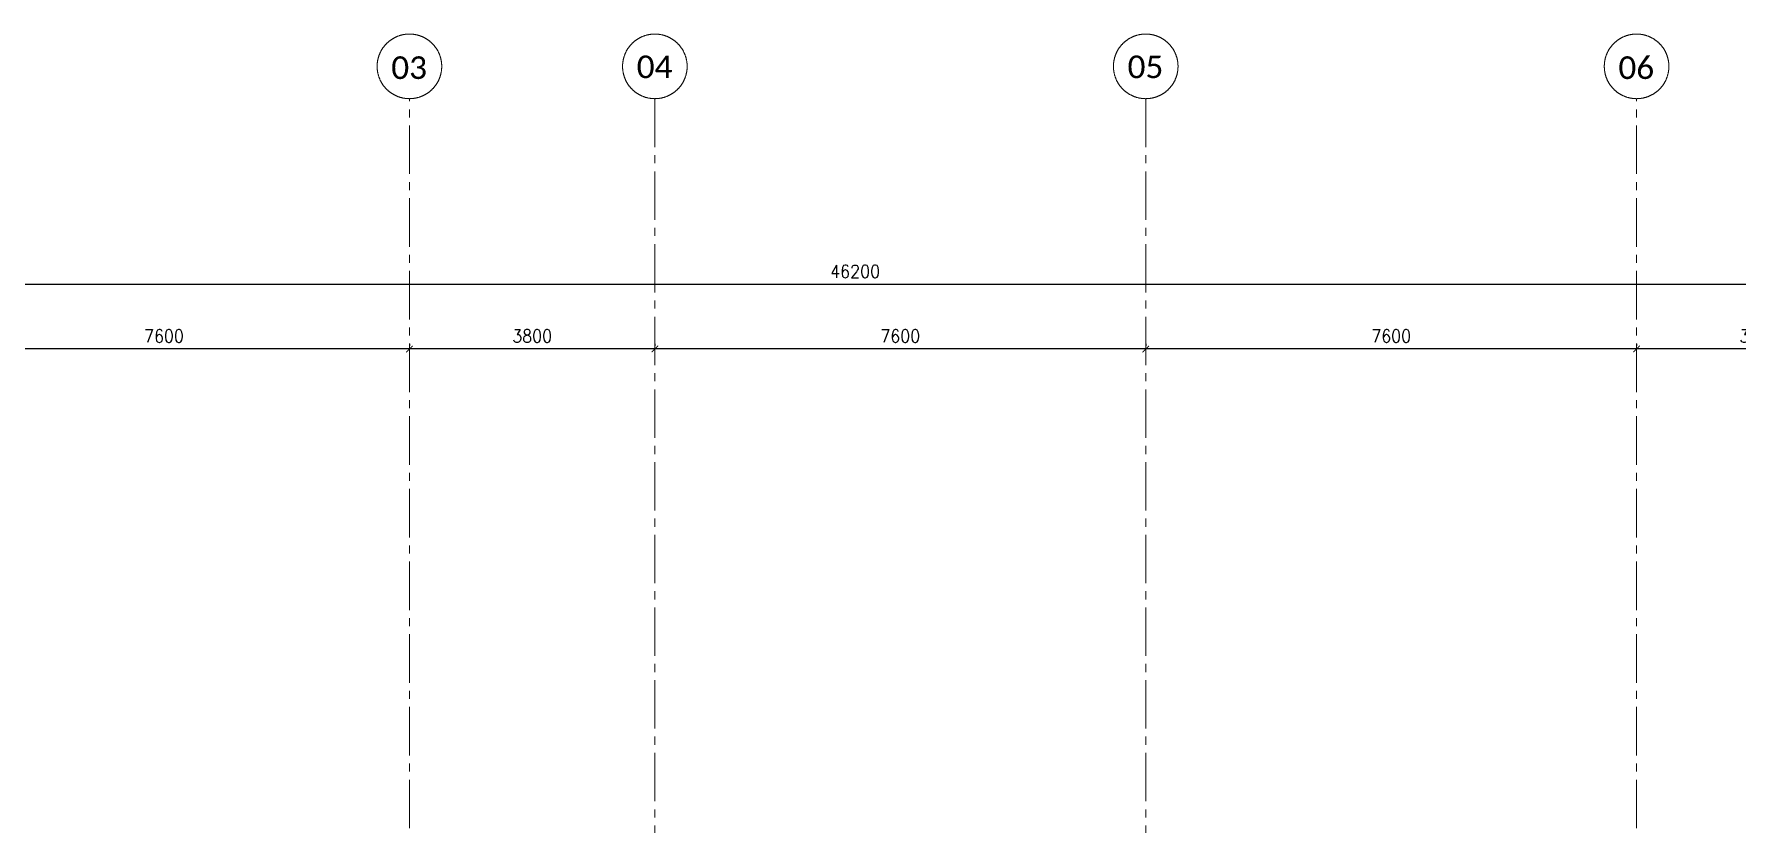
# Model space of a CAD drawing. Header units: millimetres. Extents: x -967280 to 3852, y 2833 to 1955156.
# Drawn here: x -630441 to -604075, y 816552 to 828778 of the extents above; entities that cross this region are included whole.
import ezdxf

# ---------------------------------------------------------------- set-up
doc = ezdxf.new("R2010")
doc.units = ezdxf.units.MM
doc.header["$LTSCALE"] = 1000
doc.header["$PDMODE"] = 35
doc.header["$PDSIZE"] = 25
doc.linetypes.add('Columns_Structural070816$0$CENTER2', pattern=[1.125, 0.75, -0.125, 0.125, -0.125])
doc.linetypes.add('HRZN_Line-Ptrn-Sold', pattern=[9144001.0, 9144000.0, -1])
doc.layers.add('_N-DIM 3', color=7, linetype='Continuous')
doc.layers.add('S -Beams', color=2, linetype='Continuous')
doc.layers.add('A-AX-ATT-100', color=7, linetype='HRZN_Line-Ptrn-Sold', lineweight=18)
doc.layers.add('ST-000-AXIS', color=9, linetype='Columns_Structural070816$0$CENTER2', lineweight=9)
doc.styles.add('Calibri_2', font='calibri.ttf', dxfattribs={"height": 300})
doc.styles.add('TUNELNO', font='romans.shx', dxfattribs={"width": 0.9})
doc.dimstyles.new('Copy(2) of DSEC', dxfattribs={"dimtxt": 200, "dimasz": 100, "dimexe": 50, "dimexo": 80, "dimgap": 100, "dimtad": 1, "dimdec": 0, "dimrnd": 5, "dimzin": 0, "dimdsep": 46, "dimtxsty": 'TUNELNO', "dimblk": 'ARCHTICK', "dimcen": 0.09, "dimclrd": 1, "dimclre": 1, "dimclrt": 3, "dimadec": 0, "dimazin": 0, "dimtfac": 0.78125, "dimtdec": 0, "dimtix": 1, "dimtmove": 2, "dimatfit": 3, "dimldrblk": 'ARCHTICK', "dimfxl": 1, "dimtolj": 1, "dimtzin": 0, "dimarcsym": 0})

# ---------------------------------------------------------------- blocks, each defined once
blk = doc.blocks.new('Grid - HRZN_G-Datm-Grid-Head-1554275-FIRST FLOOR FFL_1_')
at = {"layer": 'A-AX-ATT-100'}
blk.add_circle((0, 0), 5, dxfattribs=at)
blk = doc.blocks.new('_ArchTick')
at = {"color": 0, "linetype": 'ByBlock', "const_width": 0.15}
blk.add_lwpolyline([(-0.5, -0.5), (0.5, 0.5)], dxfattribs=at)
blk = doc.blocks.new('*D1490')
at = {"layer": '_N-DIM 3', "color": 1, "linetype": 'Continuous', "lineweight": -2, "ltscale": 30, "transparency": 16777216}
for p, q in [((552099, 747185), (552099, 747155)), ((555899, 747105), (552099, 747105)), ((555899, 747185), (555899, 747155))]:
    blk.add_line(p, q, dxfattribs=at)
at = {"layer": 'Defpoints', "color": 0, "linetype": 'Continuous', "ltscale": 30, "transparency": 16777216}
for p in [(552099, 747105), (552099, 747105), (555899, 747105)]:
    blk.add_point(p, dxfattribs=at)
at = {"layer": '_N-DIM 3', "color": 1, "linetype": 'Continuous', "lineweight": -2, "ltscale": 30, "transparency": 16777216, "xscale": 100, "yscale": 100, "zscale": 100, "rotation": 180}
blk.add_blockref('_ArchTick', (552099, 747105), dxfattribs=at)
at = {"layer": '_N-DIM 3', "color": 1, "linetype": 'Continuous', "lineweight": -2, "ltscale": 30, "transparency": 16777216, "xscale": 100, "yscale": 100, "zscale": 100}
blk.add_blockref('_ArchTick', (555899, 747105), dxfattribs=at)
at = {"layer": '_N-DIM 3', "color": 3, "linetype": 'Continuous', "ltscale": 30, "transparency": 16777216, "insert": (553999, 747305), "char_height": 200, "attachment_point": 5, "style": 'TUNELNO'}
blk.add_mtext('\\A1;3800', dxfattribs=at)
blk = doc.blocks.new('*D1491')
at = {"layer": '_N-DIM 3', "color": 1, "linetype": 'Continuous', "lineweight": -2, "ltscale": 30, "transparency": 16777216}
for p, q in [((544499, 747185), (544499, 747155)), ((552099, 747105), (544499, 747105)), ((552099, 747185), (552099, 747155))]:
    blk.add_line(p, q, dxfattribs=at)
at = {"layer": 'Defpoints', "color": 0, "linetype": 'Continuous', "ltscale": 30, "transparency": 16777216}
for p in [(544499, 747105), (544499, 747105), (552099, 747105)]:
    blk.add_point(p, dxfattribs=at)
at = {"layer": '_N-DIM 3', "color": 1, "linetype": 'Continuous', "lineweight": -2, "ltscale": 30, "transparency": 16777216, "xscale": 100, "yscale": 100, "zscale": 100, "rotation": 180}
blk.add_blockref('_ArchTick', (544499, 747105), dxfattribs=at)
at = {"layer": '_N-DIM 3', "color": 1, "linetype": 'Continuous', "lineweight": -2, "ltscale": 30, "transparency": 16777216, "xscale": 100, "yscale": 100, "zscale": 100}
blk.add_blockref('_ArchTick', (552099, 747105), dxfattribs=at)
at = {"layer": '_N-DIM 3', "color": 3, "linetype": 'Continuous', "ltscale": 30, "transparency": 16777216, "insert": (548299, 747305), "char_height": 200, "attachment_point": 5, "style": 'TUNELNO'}
blk.add_mtext('\\A1;7600', dxfattribs=at)
blk = doc.blocks.new('*D1492')
at = {"layer": '_N-DIM 3', "color": 1, "linetype": 'Continuous', "lineweight": -2, "ltscale": 30, "transparency": 16777216}
for p, q in [((536899, 747185), (536899, 747155)), ((544499, 747105), (536899, 747105)), ((544499, 747185), (544499, 747155))]:
    blk.add_line(p, q, dxfattribs=at)
at = {"layer": 'Defpoints', "color": 0, "linetype": 'Continuous', "ltscale": 30, "transparency": 16777216}
for p in [(536899, 747105), (536899, 747105), (544499, 747105)]:
    blk.add_point(p, dxfattribs=at)
at = {"layer": '_N-DIM 3', "color": 1, "linetype": 'Continuous', "lineweight": -2, "ltscale": 30, "transparency": 16777216, "xscale": 100, "yscale": 100, "zscale": 100, "rotation": 180}
blk.add_blockref('_ArchTick', (536899, 747105), dxfattribs=at)
at = {"layer": '_N-DIM 3', "color": 1, "linetype": 'Continuous', "lineweight": -2, "ltscale": 30, "transparency": 16777216, "xscale": 100, "yscale": 100, "zscale": 100}
blk.add_blockref('_ArchTick', (544499, 747105), dxfattribs=at)
at = {"layer": '_N-DIM 3', "color": 3, "linetype": 'Continuous', "ltscale": 30, "transparency": 16777216, "insert": (540699, 747305), "char_height": 200, "attachment_point": 5, "style": 'TUNELNO'}
blk.add_mtext('\\A1;7600', dxfattribs=at)
blk = doc.blocks.new('*D1493')
at = {"layer": '_N-DIM 3', "color": 1, "linetype": 'Continuous', "lineweight": -2, "ltscale": 30, "transparency": 16777216}
for p, q in [((533099, 747185), (533099, 747155)), ((536899, 747105), (533099, 747105)), ((536899, 747185), (536899, 747155))]:
    blk.add_line(p, q, dxfattribs=at)
at = {"layer": 'Defpoints', "color": 0, "linetype": 'Continuous', "ltscale": 30, "transparency": 16777216}
for p in [(533099, 747105), (533099, 747105), (536899, 747105)]:
    blk.add_point(p, dxfattribs=at)
at = {"layer": '_N-DIM 3', "color": 1, "linetype": 'Continuous', "lineweight": -2, "ltscale": 30, "transparency": 16777216, "xscale": 100, "yscale": 100, "zscale": 100, "rotation": 180}
blk.add_blockref('_ArchTick', (533099, 747105), dxfattribs=at)
at = {"layer": '_N-DIM 3', "color": 1, "linetype": 'Continuous', "lineweight": -2, "ltscale": 30, "transparency": 16777216, "xscale": 100, "yscale": 100, "zscale": 100}
blk.add_blockref('_ArchTick', (536899, 747105), dxfattribs=at)
at = {"layer": '_N-DIM 3', "color": 3, "linetype": 'Continuous', "ltscale": 30, "transparency": 16777216, "insert": (534999, 747305), "char_height": 200, "attachment_point": 5, "style": 'TUNELNO'}
blk.add_mtext('\\A1;3800', dxfattribs=at)
blk = doc.blocks.new('*D1494')
at = {"layer": '_N-DIM 3', "color": 1, "linetype": 'Continuous', "lineweight": -2, "ltscale": 30, "transparency": 16777216}
for p, q in [((525499, 747185), (525499, 747155)), ((533099, 747105), (525499, 747105)), ((533099, 747185), (533099, 747155))]:
    blk.add_line(p, q, dxfattribs=at)
at = {"layer": 'Defpoints', "color": 0, "linetype": 'Continuous', "ltscale": 30, "transparency": 16777216}
for p in [(525499, 747105), (525499, 747105), (533099, 747105)]:
    blk.add_point(p, dxfattribs=at)
at = {"layer": '_N-DIM 3', "color": 1, "linetype": 'Continuous', "lineweight": -2, "ltscale": 30, "transparency": 16777216, "xscale": 100, "yscale": 100, "zscale": 100, "rotation": 180}
blk.add_blockref('_ArchTick', (525499, 747105), dxfattribs=at)
at = {"layer": '_N-DIM 3', "color": 1, "linetype": 'Continuous', "lineweight": -2, "ltscale": 30, "transparency": 16777216, "xscale": 100, "yscale": 100, "zscale": 100}
blk.add_blockref('_ArchTick', (533099, 747105), dxfattribs=at)
at = {"layer": '_N-DIM 3', "color": 3, "linetype": 'Continuous', "ltscale": 30, "transparency": 16777216, "insert": (529299, 747305), "char_height": 200, "attachment_point": 5, "style": 'TUNELNO'}
blk.add_mtext('\\A1;7600', dxfattribs=at)
blk = doc.blocks.new('*D1496')
at = {"layer": '_N-DIM 3', "color": 1, "linetype": 'Continuous', "lineweight": -2, "ltscale": 30, "transparency": 16777216}
for p, q in [((516899, 748185), (516899, 748155)), ((563099, 748105), (516899, 748105)), ((563099, 748185), (563099, 748155))]:
    blk.add_line(p, q, dxfattribs=at)
at = {"layer": 'Defpoints', "color": 0, "linetype": 'Continuous', "ltscale": 30, "transparency": 16777216}
for p in [(516899, 748105), (516899, 748105), (563099, 748105)]:
    blk.add_point(p, dxfattribs=at)
at = {"layer": '_N-DIM 3', "color": 1, "linetype": 'Continuous', "lineweight": -2, "ltscale": 30, "transparency": 16777216, "xscale": 100, "yscale": 100, "zscale": 100, "rotation": 180}
blk.add_blockref('_ArchTick', (516899, 748105), dxfattribs=at)
at = {"layer": '_N-DIM 3', "color": 1, "linetype": 'Continuous', "lineweight": -2, "ltscale": 30, "transparency": 16777216, "xscale": 100, "yscale": 100, "zscale": 100}
blk.add_blockref('_ArchTick', (563099, 748105), dxfattribs=at)
at = {"layer": '_N-DIM 3', "color": 3, "linetype": 'Continuous', "ltscale": 30, "transparency": 16777216, "insert": (539999, 748305), "char_height": 200, "attachment_point": 5, "style": 'TUNELNO'}
blk.add_mtext('\\A1;46200', dxfattribs=at)
blk = doc.blocks.new('AXES-00')
at = {"layer": 'ST-000-AXIS'}
for p, q in [((533098.9, 695813.8), (533098.9, 750979.6)), ((536898.9, 750979.6), (536898.9, 695813.8)), ((544498.9, 750979.6), (544498.9, 695813.8)), ((552098.9, 695813.8), (552098.9, 750979.6))]:
    blk.add_line(p, q, dxfattribs=at)
at = {"layer": 'A-AX-ATT-100', "xscale": 99.99999999999993, "yscale": 99.99999999999993, "zscale": 99.99999999999993}
for p in [(533098.9, 751479.6), (552098.9, 751479.6)]:
    blk.add_blockref('Grid - HRZN_G-Datm-Grid-Head-1554275-FIRST FLOOR FFL_1_', p, dxfattribs=at)
at = {"layer": 'A-AX-ATT-100', "xscale": 99.99999999999993, "yscale": 99.99999999999993, "zscale": 99.99999999999993, "rotation": 180}
for p in [(536898.9, 751479.6), (544498.9, 751479.6)]:
    blk.add_blockref('Grid - HRZN_G-Datm-Grid-Head-1554275-FIRST FLOOR FFL_1_', p, dxfattribs=at)
at = {"layer": 'A-AX-ATT-100', "linetype": 'Continuous', "lineweight": 13, "char_height": 350, "width": 673.417, "attachment_point": 1, "style": 'Calibri_2'}
for s, insert in [('03', (532817.7, 751634.5)), ('04', (536618, 751647.5)), ('05', (544218, 751647.5)), ('06', (551817.7, 751634.5))]:
    blk.add_mtext(s, dxfattribs=dict(at, insert=insert))
at = {"layer": '_N-DIM 3', "color": 3, "linetype": 'Continuous', "ltscale": 30}
for base, p1, p2, picture, middle in [((516898.9, 748104.7), (563098.9, 748104.7), (516898.9, 748104.7), '*D1496', (539998.9, 748304.7)), ((525498.9, 747104.7), (533098.9, 747104.7), (525498.9, 747104.7), '*D1494', (529298.9, 747304.7)), ((533098.9, 747104.7), (536898.9, 747104.7), (533098.9, 747104.7), '*D1493', (534998.9, 747304.7)), ((536898.9, 747104.7), (544498.9, 747104.7), (536898.9, 747104.7), '*D1492', (540698.9, 747304.7)), ((544498.9, 747104.7), (552098.9, 747104.7), (544498.9, 747104.7), '*D1491', (548298.9, 747304.7)), ((552098.9, 747104.7), (555898.9, 747104.7), (552098.9, 747104.7), '*D1490', (553998.9, 747304.7))]:
    dim = blk.add_linear_dim(base=base, p1=p1, p2=p2, dimstyle='Copy(2) of DSEC', dxfattribs=at)
    dim.commit()
    dim.dimension.update_dxf_attribs({"geometry": picture, "text_midpoint": middle})

msp = doc.modelspace()

# ---------------------------------------------------------------- block references
at = {"layer": 'S -Beams'}
msp.add_blockref('AXES-00', (-1157727.6, 76798.7), dxfattribs=at)

doc.saveas('drawing.dxf')
